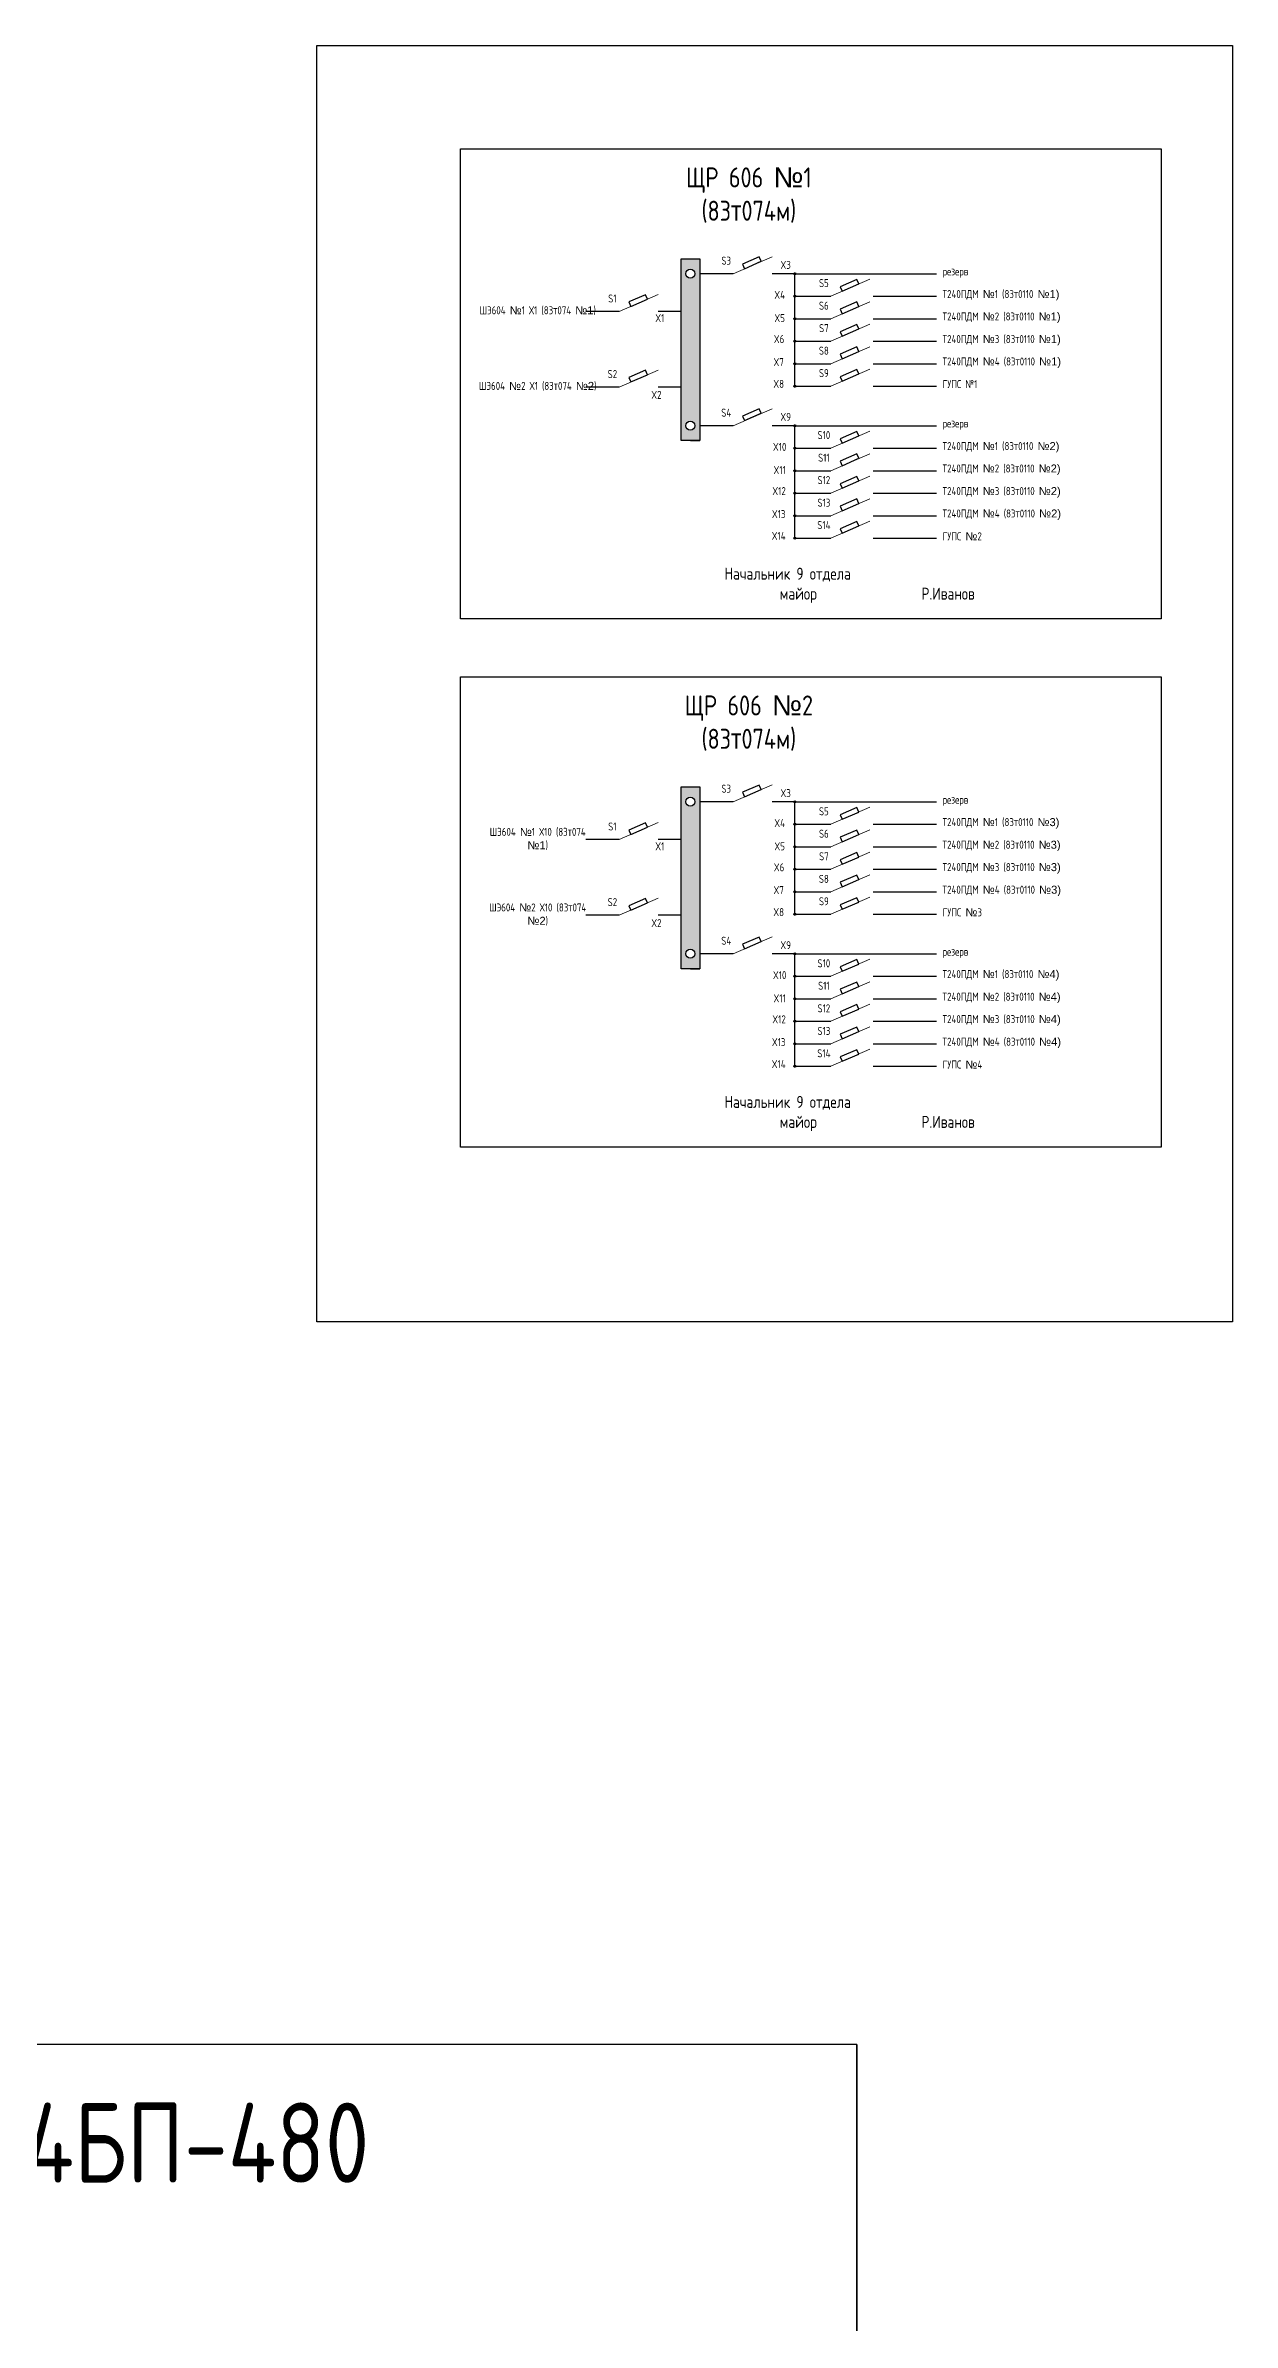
# Model space of a CAD drawing. Header units: millimetres. Extents: x 467 to 777, y 582 to 887.
# Drawn here: x 612.7 to 672, y 770.8 to 884.6 of the extents above; entities that cross this region are included whole.
import ezdxf

# ---------------------------------------------------------------- set-up
doc = ezdxf.new("R2010")
doc.units = ezdxf.units.MM
doc.header["$LTSCALE"] = 0.1
doc.layers.add('Уровень1', color=7, linetype='Continuous', plot=False)

msp = doc.modelspace()

# ---------------------------------------------------------------- hatches: boundary and pattern name
h = msp.add_hatch(color=256)
h.paths.add_polyline_path([(645.4, 873.94), (644.47, 873.94), (644.47, 864.85), (645.4, 864.85)])
h.paths.add_polyline_path([(644.71, 873.19, -1), (645.16, 873.19, -1)], flags=16)
h.paths.add_polyline_path([(645.16, 865.59, -1), (644.71, 865.59, -1)], flags=16)
h = msp.add_hatch(color=256)
h.paths.add_polyline_path([(650.2, 873.19), (650.15, 873.19), (650.15, 873.14, 0.414214)], flags=17)
h.paths.add_polyline_path([(650.1, 873.19, 0.414214), (650.15, 873.14), (650.15, 873.19), (650.2, 873.19, 1)])
h = msp.add_hatch(color=256)
h.paths.add_polyline_path([(650.2, 872.07), (650.15, 872.07), (650.15, 872.02, 0.414214)], flags=17)
h.paths.add_polyline_path([(650.1, 872.07, 0.414214), (650.15, 872.02), (650.15, 872.07), (650.2, 872.07, 1)])
h = msp.add_hatch(color=256)
h.paths.add_polyline_path([(650.2, 870.94), (650.15, 870.94), (650.15, 870.89, 0.414214)], flags=17)
h.paths.add_polyline_path([(650.1, 870.94, 0.414214), (650.15, 870.89), (650.15, 870.94), (650.2, 870.94, 1)])
h = msp.add_hatch(color=256)
h.paths.add_polyline_path([(650.2, 869.82), (650.15, 869.82), (650.15, 869.77, 0.414214)], flags=17)
h.paths.add_polyline_path([(650.1, 869.82, 0.414214), (650.15, 869.77), (650.15, 869.82), (650.2, 869.82, 1)])
h = msp.add_hatch(color=256)
h.paths.add_polyline_path([(650.2, 868.69), (650.15, 868.69), (650.15, 868.64, 0.414214)], flags=17)
h.paths.add_polyline_path([(650.1, 868.69, 0.414214), (650.15, 868.64), (650.15, 868.69), (650.2, 868.69, 1)])
h = msp.add_hatch(color=256)
h.paths.add_polyline_path([(650.2, 867.56), (650.15, 867.56), (650.15, 867.51, 0.414214)], flags=17)
h.paths.add_polyline_path([(650.1, 867.56, 0.414214), (650.15, 867.51), (650.15, 867.56), (650.2, 867.56, 1)])
h = msp.add_hatch(color=256)
h.paths.add_polyline_path([(650.2, 865.59), (650.15, 865.59), (650.15, 865.54, 0.414214)], flags=17)
h.paths.add_polyline_path([(650.1, 865.59, 0.414214), (650.15, 865.54), (650.15, 865.59), (650.2, 865.59, 1)])
h = msp.add_hatch(color=256)
h.paths.add_polyline_path([(650.2, 864.47), (650.15, 864.47), (650.15, 864.42, 0.414214)], flags=17)
h.paths.add_polyline_path([(650.1, 864.47, 0.414214), (650.15, 864.42), (650.15, 864.47), (650.2, 864.47, 1)])
h = msp.add_hatch(color=256)
h.paths.add_polyline_path([(650.2, 863.34), (650.15, 863.34), (650.15, 863.29, 0.414214)], flags=17)
h.paths.add_polyline_path([(650.1, 863.34, 0.414214), (650.15, 863.29), (650.15, 863.34), (650.2, 863.34, 1)])
h = msp.add_hatch(color=256)
h.paths.add_polyline_path([(650.2, 862.22), (650.15, 862.22), (650.15, 862.17, 0.414214)], flags=17)
h.paths.add_polyline_path([(650.1, 862.22, 0.414214), (650.15, 862.17), (650.15, 862.22), (650.2, 862.22, 1)])
h = msp.add_hatch(color=256)
h.paths.add_polyline_path([(650.2, 861.09), (650.15, 861.09), (650.15, 861.04, 0.414214)], flags=17)
h.paths.add_polyline_path([(650.1, 861.09, 0.414214), (650.15, 861.04), (650.15, 861.09), (650.2, 861.09, 1)])
h = msp.add_hatch(color=256)
h.paths.add_polyline_path([(650.2, 859.97), (650.15, 859.97), (650.15, 859.91, 0.414214)], flags=17)
h.paths.add_polyline_path([(650.1, 859.97, 0.414214), (650.15, 859.91), (650.15, 859.97), (650.2, 859.97, 1)])
h = msp.add_hatch(color=256)
h.paths.add_polyline_path([(645.4, 847.53), (644.47, 847.53), (644.47, 838.44), (645.4, 838.44)])
h.paths.add_polyline_path([(644.71, 846.79, -1), (645.16, 846.79, -1)], flags=16)
h.paths.add_polyline_path([(645.16, 839.19, -1), (644.71, 839.19, -1)], flags=16)
h = msp.add_hatch(color=256)
h.paths.add_polyline_path([(650.2, 846.79), (650.15, 846.79), (650.15, 846.74, 0.414214)], flags=17)
h.paths.add_polyline_path([(650.1, 846.79, 0.414214), (650.15, 846.74), (650.15, 846.79), (650.2, 846.79, 1)])
h = msp.add_hatch(color=256)
h.paths.add_polyline_path([(650.2, 845.66), (650.15, 845.66), (650.15, 845.61, 0.414214)], flags=17)
h.paths.add_polyline_path([(650.1, 845.66, 0.414214), (650.15, 845.61), (650.15, 845.66), (650.2, 845.66, 1)])
h = msp.add_hatch(color=256)
h.paths.add_polyline_path([(650.2, 844.53), (650.15, 844.53), (650.15, 844.48, 0.414214)], flags=17)
h.paths.add_polyline_path([(650.1, 844.53, 0.414214), (650.15, 844.48), (650.15, 844.53), (650.2, 844.53, 1)])
h = msp.add_hatch(color=256)
h.paths.add_polyline_path([(650.2, 843.41), (650.15, 843.41), (650.15, 843.36, 0.414214)], flags=17)
h.paths.add_polyline_path([(650.1, 843.41, 0.414214), (650.15, 843.36), (650.15, 843.41), (650.2, 843.41, 1)])
h = msp.add_hatch(color=256)
h.paths.add_polyline_path([(650.2, 842.28), (650.15, 842.28), (650.15, 842.23, 0.414214)], flags=17)
h.paths.add_polyline_path([(650.1, 842.28, 0.414214), (650.15, 842.23), (650.15, 842.28), (650.2, 842.28, 1)])
h = msp.add_hatch(color=256)
h.paths.add_polyline_path([(650.2, 841.16), (650.15, 841.16), (650.15, 841.11, 0.414214)], flags=17)
h.paths.add_polyline_path([(650.1, 841.16, 0.414214), (650.15, 841.11), (650.15, 841.16), (650.2, 841.16, 1)])
h = msp.add_hatch(color=256)
h.paths.add_polyline_path([(650.2, 839.19), (650.15, 839.19), (650.15, 839.14, 0.414214)], flags=17)
h.paths.add_polyline_path([(650.1, 839.19, 0.414214), (650.15, 839.14), (650.15, 839.19), (650.2, 839.19, 1)])
h = msp.add_hatch(color=256)
h.paths.add_polyline_path([(650.2, 838.06), (650.15, 838.06), (650.15, 838.01, 0.414214)], flags=17)
h.paths.add_polyline_path([(650.1, 838.06, 0.414214), (650.15, 838.01), (650.15, 838.06), (650.2, 838.06, 1)])
h = msp.add_hatch(color=256)
h.paths.add_polyline_path([(650.2, 836.94), (650.15, 836.94), (650.15, 836.88, 0.414214)], flags=17)
h.paths.add_polyline_path([(650.1, 836.94, 0.414214), (650.15, 836.88), (650.15, 836.94), (650.2, 836.94, 1)])
h = msp.add_hatch(color=256)
h.paths.add_polyline_path([(650.2, 835.81), (650.15, 835.81), (650.15, 835.76, 0.414214)], flags=17)
h.paths.add_polyline_path([(650.1, 835.81, 0.414214), (650.15, 835.76), (650.15, 835.81), (650.2, 835.81, 1)])
h = msp.add_hatch(color=256)
h.paths.add_polyline_path([(650.2, 834.68), (650.15, 834.68), (650.15, 834.63, 0.414214)], flags=17)
h.paths.add_polyline_path([(650.1, 834.68, 0.414214), (650.15, 834.63), (650.15, 834.68), (650.2, 834.68, 1)])
h = msp.add_hatch(color=256)
h.paths.add_polyline_path([(650.2, 833.56), (650.15, 833.56), (650.15, 833.51, 0.414214)], flags=17)
h.paths.add_polyline_path([(650.1, 833.56, 0.414214), (650.15, 833.51), (650.15, 833.56), (650.2, 833.56, 1)])

# ---------------------------------------------------------------- linework, layer by layer
for p, q in [((647.06, 873.19), (645.4, 873.19)), ((650.15, 873.19), (649.01, 873.19)), ((650.15, 867.56), (650.15, 873.19)), ((650.15, 873.19), (657.23, 873.19)), ((650.15, 872.07), (651.94, 872.07)), ((654.06, 872.07), (657.23, 872.07)), ((641.37, 871.3), (639.71, 871.3)), ((644.47, 871.3), (643.32, 871.3)), ((650.15, 870.94), (651.94, 870.94)), ((654.06, 870.94), (657.23, 870.94)), ((650.15, 869.82), (651.94, 869.82)), ((654.06, 869.82), (657.23, 869.82)), ((650.15, 868.69), (651.94, 868.69)), ((654.06, 868.69), (657.23, 868.69)), ((641.37, 867.52), (639.71, 867.52)), ((644.47, 867.52), (643.32, 867.52)), ((650.15, 867.56), (651.94, 867.56)), ((654.06, 867.56), (657.23, 867.56)), ((647.06, 865.59), (645.4, 865.59)), ((650.15, 865.59), (649.01, 865.59)), ((650.15, 859.97), (650.15, 865.59)), ((650.15, 865.59), (657.23, 865.59)), ((645.4, 864.85), (644.47, 864.85)), ((644.93, 864.85), (645.4, 864.85)), ((650.15, 864.47), (651.94, 864.47)), ((654.06, 864.47), (657.23, 864.47)), ((650.15, 863.34), (651.94, 863.34)), ((654.06, 863.34), (657.23, 863.34)), ((650.15, 862.22), (651.94, 862.22)), ((654.06, 862.22), (657.23, 862.22)), ((650.15, 861.09), (651.94, 861.09)), ((654.06, 861.09), (657.23, 861.09)), ((650.15, 859.97), (651.94, 859.97)), ((654.06, 859.97), (657.23, 859.97)), ((647.06, 846.79), (645.4, 846.79)), ((650.15, 846.79), (649.01, 846.79)), ((650.15, 841.16), (650.15, 846.79)), ((650.15, 846.79), (657.23, 846.79)), ((641.37, 844.9), (639.71, 844.9)), ((644.47, 844.9), (643.32, 844.9)), ((650.15, 845.66), (651.94, 845.66)), ((654.06, 845.66), (657.23, 845.66)), ((650.15, 844.53), (651.94, 844.53)), ((654.06, 844.53), (657.23, 844.53)), ((650.15, 843.41), (651.94, 843.41)), ((654.06, 843.41), (657.23, 843.41)), ((650.15, 842.28), (651.94, 842.28)), ((654.06, 842.28), (657.23, 842.28)), ((641.37, 841.12), (639.71, 841.12)), ((644.47, 841.12), (643.32, 841.12)), ((650.15, 841.16), (651.94, 841.16)), ((654.06, 841.16), (657.23, 841.16)), ((647.06, 839.19), (645.4, 839.19)), ((650.15, 839.19), (649.01, 839.19)), ((650.15, 833.56), (650.15, 839.19)), ((650.15, 839.19), (657.23, 839.19)), ((645.4, 838.44), (644.47, 838.44)), ((644.93, 838.44), (645.4, 838.44)), ((650.15, 838.06), (651.94, 838.06)), ((654.06, 838.06), (657.23, 838.06)), ((650.15, 836.94), (651.94, 836.94)), ((654.06, 836.94), (657.23, 836.94)), ((650.15, 835.81), (651.94, 835.81)), ((654.06, 835.81), (657.23, 835.81)), ((650.15, 834.68), (651.94, 834.68)), ((654.06, 834.68), (657.23, 834.68)), ((650.15, 833.56), (651.94, 833.56)), ((654.06, 833.56), (657.23, 833.56))]:
    msp.add_line(p, q)
at = {"lineweight": 15}
for p, q in [((647.06, 873.19), (649.01, 874.04)), ((641.37, 871.3), (643.32, 872.15)), ((651.94, 872.07), (653.89, 872.92)), ((651.94, 870.94), (653.89, 871.79)), ((651.94, 869.82), (653.89, 870.66)), ((651.94, 868.69), (653.89, 869.54)), ((641.37, 867.52), (643.32, 868.37)), ((651.94, 867.56), (653.89, 868.41)), ((647.06, 865.59), (649.01, 866.44)), ((651.94, 864.47), (653.89, 865.32)), ((651.94, 863.34), (653.89, 864.19)), ((651.94, 862.22), (653.89, 863.07)), ((651.94, 861.09), (653.89, 861.94)), ((651.94, 859.97), (653.89, 860.81)), ((647.06, 846.79), (649.01, 847.63)), ((651.94, 845.66), (653.89, 846.51)), ((641.37, 844.9), (643.32, 845.75)), ((651.94, 844.53), (653.89, 845.38)), ((651.94, 843.41), (653.89, 844.26)), ((651.94, 842.28), (653.89, 843.13)), ((641.37, 841.12), (643.32, 841.97)), ((651.94, 841.16), (653.89, 842.01)), ((647.06, 839.19), (649.01, 840.04)), ((651.94, 838.06), (653.89, 838.91)), ((651.94, 836.94), (653.89, 837.78)), ((651.94, 835.81), (653.89, 836.66)), ((651.94, 834.68), (653.89, 835.53)), ((651.94, 833.56), (653.89, 834.41))]:
    msp.add_line(p, q, dxfattribs=at)
for points in [[(626.26, 884.6), (672.02, 884.6), (672.02, 820.78), (626.26, 820.78)], [(633.44, 879.44), (668.45, 879.44), (668.45, 855.93), (633.44, 855.93)], [(644.47, 873.94), (645.4, 873.94), (645.4, 864.85), (644.47, 864.85)], [(647.64, 873.44), (648.46, 873.81), (648.37, 874.03), (647.54, 873.67)], [(641.95, 871.55), (642.78, 871.92), (642.68, 872.14), (641.85, 871.78)], [(652.52, 872.32), (653.35, 872.68), (653.25, 872.9), (652.42, 872.54)], [(652.52, 871.19), (653.35, 871.55), (653.25, 871.78), (652.42, 871.42)], [(652.52, 870.07), (653.35, 870.43), (653.25, 870.65), (652.42, 870.29)], [(652.52, 868.94), (653.35, 869.3), (653.25, 869.53), (652.42, 869.17)], [(641.95, 867.78), (642.78, 868.14), (642.68, 868.36), (641.85, 868)], [(652.52, 867.82), (653.35, 868.18), (653.25, 868.4), (652.42, 868.04)], [(647.64, 865.85), (648.46, 866.21), (648.37, 866.43), (647.54, 866.07)], [(652.52, 864.72), (653.35, 865.08), (653.25, 865.3), (652.42, 864.94)], [(652.52, 863.59), (653.35, 863.96), (653.25, 864.18), (652.42, 863.82)], [(652.52, 862.47), (653.35, 862.83), (653.25, 863.05), (652.42, 862.69)], [(652.52, 861.34), (653.35, 861.7), (653.25, 861.93), (652.42, 861.57)], [(652.52, 860.22), (653.35, 860.58), (653.25, 860.8), (652.42, 860.44)], [(633.44, 853.03), (668.45, 853.03), (668.45, 829.52), (633.44, 829.52)], [(644.47, 847.53), (645.4, 847.53), (645.4, 838.44), (644.47, 838.44)], [(647.64, 847.04), (648.46, 847.4), (648.37, 847.62), (647.54, 847.26)], [(652.52, 845.91), (653.35, 846.27), (653.25, 846.5), (652.42, 846.14)], [(641.95, 845.15), (642.78, 845.51), (642.68, 845.73), (641.85, 845.37)], [(652.52, 844.79), (653.35, 845.15), (653.25, 845.37), (652.42, 845.01)], [(652.52, 843.66), (653.35, 844.02), (653.25, 844.25), (652.42, 843.88)], [(652.52, 842.54), (653.35, 842.9), (653.25, 843.12), (652.42, 842.76)], [(641.95, 841.37), (642.78, 841.73), (642.68, 841.95), (641.85, 841.59)], [(652.52, 841.41), (653.35, 841.77), (653.25, 841.99), (652.42, 841.63)], [(647.64, 839.44), (648.46, 839.8), (648.37, 840.02), (647.54, 839.66)], [(652.52, 838.31), (653.35, 838.67), (653.25, 838.9), (652.42, 838.54)], [(652.52, 837.19), (653.35, 837.55), (653.25, 837.77), (652.42, 837.41)], [(652.52, 836.06), (653.35, 836.42), (653.25, 836.65), (652.42, 836.28)], [(652.52, 834.94), (653.35, 835.3), (653.25, 835.52), (652.42, 835.16)], [(652.52, 833.81), (653.35, 834.17), (653.25, 834.39), (652.42, 834.03)]]:
    msp.add_lwpolyline(points, close=True)
for centre, radius in [((644.93, 873.19), 0.226), ((650.15, 873.19), 0.0503), ((650.15, 872.07), 0.0503), ((650.15, 870.94), 0.0503), ((650.15, 869.82), 0.0503), ((650.15, 868.69), 0.0503), ((650.15, 867.56), 0.0503), ((644.93, 865.59), 0.226), ((650.15, 865.59), 0.0503), ((650.15, 864.47), 0.0503), ((650.15, 863.34), 0.0503), ((650.15, 862.22), 0.0503), ((650.15, 861.09), 0.0503), ((650.15, 859.97), 0.0503), ((644.93, 846.79), 0.226), ((650.15, 846.79), 0.0503), ((650.15, 845.66), 0.0503), ((650.15, 844.53), 0.0503), ((650.15, 843.41), 0.0503), ((650.15, 842.28), 0.0503), ((650.15, 841.16), 0.0503), ((644.93, 839.19), 0.226), ((650.15, 839.19), 0.0503), ((650.15, 838.06), 0.0503), ((650.15, 836.94), 0.0503), ((650.15, 835.81), 0.0503), ((650.15, 834.68), 0.0503), ((650.15, 833.56), 0.0503)]:
    msp.add_circle(centre, radius)
at = {"layer": 'Уровень1'}
msp.add_line((653.25, 784.66), (653.25, 581.59), dxfattribs=at)
msp.add_lwpolyline([(467.33, 581.59), (653.25, 581.59), (653.25, 784.66), (467.33, 784.66)], close=True, dxfattribs=at)

# ---------------------------------------------------------------- texts
for s, insert, char_height, width, attachment_point in [('{\\fGOST|b0|i0|c204|p34;ЩР 606 \\fArial|b0|i0|c204|p34;№\\fGOST|b0|i0|c204|p34;1 (83\\fArial Narrow|b0|i0|c204|p34;т\\fGOST|b0|i0|c204|p34;074м)}', (647.85, 877.12), 1, 9.6853, 5), ('{\\fGOST|b0|i0|c0|p34;S\\fGOST|b0|i0|c204|p34;3}', (646.72, 873.84), 0.4, 8.1445, 5), ('{\\fGOST|b0|i0|c0|p34;X3}', (649.69, 873.63), 0.4, 8.1445, 5), ('{\\fGOST|b0|i0|c204|p34;резерв}', (657.53, 873.5), 0.4, 8.1445, 1), ('{\\fGOST|b0|i0|c0|p34;S\\fGOST|b0|i0|c204|p34;1}', (641.03, 871.95), 0.4, 8.1445, 5), ('{\\fGOST|b0|i0|c0|p34;X4}', (649.39, 872.13), 0.4, 8.1445, 5), ('{\\fGOST|b0|i0|c0|p34;S5}', (651.6, 872.72), 0.4, 8.1445, 5), ('{\\fGOST|b0|i0|c204|p34;Т240ПДМ \\fArial|b0|i0|c204|p34;№\\fGOST|b0|i0|c204|p34;1\\fGOST|b0|i0|c0|p34; (\\fGOST|b0|i0|c204|p34;83\\fArial Narrow|b0|i0|c204|p34;т\\fGOST|b0|i0|c204|p34;0110 \\fArial|b0|i0|c204|p34;№1)}', (657.53, 872.37), 0.4, 9.0248, 1), ('{\\fGOST|b0|i0|c204|p34;ШЭ604 \\fArial|b0|i0|c204|p34;№\\fGOST|b0|i0|c204|p34;1 Х1\\fGOST|b0|i0|c0|p34; (\\fGOST|b0|i0|c204|p34;83\\fArial Narrow|b0|i0|c204|p34;т\\fGOST|b0|i0|c204|p34;074 \\fArial|b0|i0|c204|p34;№1\\fGOST|b0|i0|c0|p34;)}', (637.3, 871.34), 0.4, 5.5869, 5), ('{\\fGOST|b0|i0|c0|p34;X1}', (643.4, 870.97), 0.4, 8.1445, 5), ('{\\fGOST|b0|i0|c0|p34;X5}', (649.39, 870.97), 0.4, 8.1445, 5), ('{\\fGOST|b0|i0|c0|p34;S6}', (651.6, 871.59), 0.4, 8.1445, 5), ('{\\fGOST|b0|i0|c204|p34;Т240ПДМ \\fArial|b0|i0|c204|p34;№\\fGOST|b0|i0|c204|p34;2\\fGOST|b0|i0|c0|p34; (\\fGOST|b0|i0|c204|p34;83\\fArial Narrow|b0|i0|c204|p34;т\\fGOST|b0|i0|c204|p34;0110 \\fArial|b0|i0|c204|p34;№1)}', (657.53, 871.25), 0.4, 9.0167, 1), ('{\\fGOST|b0|i0|c0|p34;X6}', (649.36, 869.92), 0.4, 8.1445, 5), ('{\\fGOST|b0|i0|c0|p34;S7}', (651.6, 870.47), 0.4, 8.1445, 5), ('{\\fGOST|b0|i0|c204|p34;Т240ПДМ \\fArial|b0|i0|c204|p34;№\\fGOST|b0|i0|c204|p34;3\\fGOST|b0|i0|c0|p34; (\\fGOST|b0|i0|c204|p34;83\\fArial Narrow|b0|i0|c204|p34;т\\fGOST|b0|i0|c204|p34;0110 \\fArial|b0|i0|c204|p34;№1)}', (657.53, 870.12), 0.4, 9.1488, 1), ('{\\fGOST|b0|i0|c0|p34;X7}', (649.34, 868.77), 0.4, 8.1445, 5), ('{\\fGOST|b0|i0|c0|p34;S8}', (651.6, 869.34), 0.4, 8.1445, 5), ('{\\fGOST|b0|i0|c204|p34;Т240ПДМ \\fArial|b0|i0|c204|p34;№\\fGOST|b0|i0|c204|p34;4\\fGOST|b0|i0|c0|p34; (\\fGOST|b0|i0|c204|p34;83\\fArial Narrow|b0|i0|c204|p34;т\\fGOST|b0|i0|c204|p34;0110 \\fArial|b0|i0|c204|p34;№1)}', (657.53, 869), 0.4, 8.9638, 1), ('{\\fGOST|b0|i0|c204|p34;ШЭ604 \\fArial|b0|i0|c204|p34;№\\fGOST|b0|i0|c0|p34;2\\fGOST|b0|i0|c204|p34; Х1\\fGOST|b0|i0|c0|p34; (\\fGOST|b0|i0|c204|p34;83\\fArial Narrow|b0|i0|c204|p34;т\\fGOST|b0|i0|c204|p34;074 \\fArial|b0|i0|c204|p34;№\\fArial|b0|i0|c0|p34;2\\fGOST|b0|i0|c0|p34;)}', (637.3, 867.56), 0.4, 5.5869, 5), ('{\\fGOST|b0|i0|c0|p34;S\\fGOST|b0|i0|c204|p34;2}', (641.03, 868.17), 0.4, 8.1445, 5), ('{\\fGOST|b0|i0|c0|p34;X8}', (649.34, 867.68), 0.4, 8.1445, 5), ('{\\fGOST|b0|i0|c0|p34;S\\fGOST|b0|i0|c204|p34;9}', (651.6, 868.22), 0.4, 8.1445, 5), ('{\\fGOST|b0|i0|c204|p34;ГУПС №1}', (657.53, 867.87), 0.4, 8.1445, 1), ('{\\fGOST|b0|i0|c0|p34;X2}', (643.23, 867.13), 0.4, 8.1445, 5), ('{\\fGOST|b0|i0|c0|p34;S\\fGOST|b0|i0|c204|p34;4}', (646.72, 866.24), 0.4, 8.1445, 5), ('{\\fGOST|b0|i0|c0|p34;X9}', (649.69, 866.03), 0.4, 8.1445, 5), ('{\\fGOST|b0|i0|c0|p34;S\\fGOST|b0|i0|c204|p34;10}', (651.6, 865.12), 0.4, 8.1445, 5), ('{\\fGOST|b0|i0|c204|p34;резерв}', (657.53, 865.9), 0.4, 8.1445, 1), ('{\\fGOST|b0|i0|c0|p34;X10}', (649.39, 864.53), 0.4, 8.1445, 5), ('{\\fGOST|b0|i0|c0|p34;S\\fGOST|b0|i0|c204|p34;11}', (651.6, 863.99), 0.4, 8.1445, 5), ('{\\fGOST|b0|i0|c204|p34;Т240ПДМ \\fArial|b0|i0|c204|p34;№\\fGOST|b0|i0|c204|p34;1\\fGOST|b0|i0|c0|p34; (\\fGOST|b0|i0|c204|p34;83\\fArial Narrow|b0|i0|c204|p34;т\\fGOST|b0|i0|c204|p34;0110 \\fArial|b0|i0|c204|p34;№\\fArial|b0|i0|c0|p34;2\\fArial|b0|i0|c204|p34;)}', (657.53, 864.77), 0.4, 9.0248, 1), ('{\\fGOST|b0|i0|c0|p34;X11}', (649.39, 863.37), 0.4, 8.1445, 5), ('{\\fGOST|b0|i0|c0|p34;S\\fGOST|b0|i0|c204|p34;12}', (651.6, 862.87), 0.4, 8.1445, 5), ('{\\fGOST|b0|i0|c204|p34;Т240ПДМ \\fArial|b0|i0|c204|p34;№\\fGOST|b0|i0|c204|p34;2\\fGOST|b0|i0|c0|p34; (\\fGOST|b0|i0|c204|p34;83\\fArial Narrow|b0|i0|c204|p34;т\\fGOST|b0|i0|c204|p34;0110 \\fArial|b0|i0|c204|p34;№\\fArial|b0|i0|c0|p34;2\\fArial|b0|i0|c204|p34;)}', (657.53, 863.65), 0.4, 9.0167, 1), ('{\\fGOST|b0|i0|c0|p34;X12}', (649.36, 862.32), 0.4, 8.1445, 5), ('{\\fGOST|b0|i0|c0|p34;S\\fGOST|b0|i0|c204|p34;13}', (651.6, 861.74), 0.4, 8.1445, 5), ('{\\fGOST|b0|i0|c204|p34;Т240ПДМ \\fArial|b0|i0|c204|p34;№\\fGOST|b0|i0|c204|p34;3\\fGOST|b0|i0|c0|p34; (\\fGOST|b0|i0|c204|p34;83\\fArial Narrow|b0|i0|c204|p34;т\\fGOST|b0|i0|c204|p34;0110 \\fArial|b0|i0|c204|p34;№\\fArial|b0|i0|c0|p34;2\\fArial|b0|i0|c204|p34;)}', (657.53, 862.52), 0.4, 9.1488, 1), ('{\\fGOST|b0|i0|c0|p34;X13}', (649.34, 861.17), 0.4, 8.1445, 5), ('{\\fGOST|b0|i0|c0|p34;S\\fGOST|b0|i0|c204|p34;14}', (651.6, 860.62), 0.4, 8.1445, 5), ('{\\fGOST|b0|i0|c204|p34;Т240ПДМ \\fArial|b0|i0|c204|p34;№\\fGOST|b0|i0|c204|p34;4\\fGOST|b0|i0|c0|p34; (\\fGOST|b0|i0|c204|p34;83\\fArial Narrow|b0|i0|c204|p34;т\\fGOST|b0|i0|c204|p34;0110 \\fArial|b0|i0|c204|p34;№\\fArial|b0|i0|c0|p34;2\\fArial|b0|i0|c204|p34;)}', (657.53, 861.4), 0.4, 8.9638, 1), ('{\\fGOST|b0|i0|c0|p34;X14}', (649.34, 860.08), 0.4, 8.1445, 5), ('{\\fGOST|b0|i0|c204|p34;ГУПС \\fArial|b0|i0|c204|p34;№\\fGOST|b0|i0|c0|p34;2}', (657.53, 860.26), 0.4, 8.1445, 1), ('{\\fGOST|b0|i0|c204|p34;Начальник 9 отдела\\P         майор                 Р.Иванов}', (646.63, 857.61), 0.6, 24.8215, 4), ('{\\fGOST|b0|i0|c204|p34;ЩР 606 \\fArial|b0|i0|c204|p34;№\\fGOST|b0|i0|c0|p34;2\\fGOST|b0|i0|c204|p34; (83\\fArial Narrow|b0|i0|c204|p34;т\\fGOST|b0|i0|c204|p34;074м)}', (647.85, 850.72), 1, 9.6853, 5), ('{\\fGOST|b0|i0|c0|p34;S\\fGOST|b0|i0|c204|p34;3}', (646.72, 847.44), 0.4, 8.1445, 5), ('{\\fGOST|b0|i0|c0|p34;X3}', (649.69, 847.22), 0.4, 8.1445, 5), ('{\\fGOST|b0|i0|c204|p34;резерв}', (657.53, 847.09), 0.4, 8.1445, 1), ('{\\fGOST|b0|i0|c0|p34;X4}', (649.39, 845.72), 0.4, 8.1445, 5), ('{\\fGOST|b0|i0|c0|p34;S5}', (651.6, 846.31), 0.4, 8.1445, 5), ('{\\fGOST|b0|i0|c204|p34;Т240ПДМ \\fArial|b0|i0|c204|p34;№\\fGOST|b0|i0|c204|p34;1\\fGOST|b0|i0|c0|p34; (\\fGOST|b0|i0|c204|p34;83\\fArial Narrow|b0|i0|c204|p34;т\\fGOST|b0|i0|c204|p34;0110 \\fArial|b0|i0|c204|p34;№\\fArial|b0|i0|c0|p34;3\\fArial|b0|i0|c204|p34;)}', (657.53, 845.97), 0.4, 9.0248, 1), ('{\\fGOST|b0|i0|c204|p34;ШЭ604 \\fArial|b0|i0|c204|p34;№\\fGOST|b0|i0|c204|p34;1 Х1\\fGOST|b0|i0|c0|p34;0 (\\fGOST|b0|i0|c204|p34;83\\fArial Narrow|b0|i0|c204|p34;т\\fGOST|b0|i0|c204|p34;074 \\fArial|b0|i0|c204|p34;№1\\fGOST|b0|i0|c0|p34;)}', (637.3, 844.93), 0.4, 5.5869, 5), ('{\\fGOST|b0|i0|c0|p34;S\\fGOST|b0|i0|c204|p34;1}', (641.03, 845.55), 0.4, 8.1445, 5), ('{\\fGOST|b0|i0|c0|p34;X1}', (643.4, 844.56), 0.4, 8.1445, 5), ('{\\fGOST|b0|i0|c0|p34;X5}', (649.39, 844.56), 0.4, 8.1445, 5), ('{\\fGOST|b0|i0|c0|p34;S6}', (651.6, 845.19), 0.4, 8.1445, 5), ('{\\fGOST|b0|i0|c204|p34;Т240ПДМ \\fArial|b0|i0|c204|p34;№\\fGOST|b0|i0|c204|p34;2\\fGOST|b0|i0|c0|p34; (\\fGOST|b0|i0|c204|p34;83\\fArial Narrow|b0|i0|c204|p34;т\\fGOST|b0|i0|c204|p34;0110 \\fArial|b0|i0|c204|p34;№\\fArial|b0|i0|c0|p34;3\\fArial|b0|i0|c204|p34;)}', (657.53, 844.84), 0.4, 9.0167, 1), ('{\\fGOST|b0|i0|c0|p34;X6}', (649.36, 843.51), 0.4, 8.1445, 5), ('{\\fGOST|b0|i0|c0|p34;S7}', (651.6, 844.06), 0.4, 8.1445, 5), ('{\\fGOST|b0|i0|c204|p34;Т240ПДМ \\fArial|b0|i0|c204|p34;№\\fGOST|b0|i0|c204|p34;3\\fGOST|b0|i0|c0|p34; (\\fGOST|b0|i0|c204|p34;83\\fArial Narrow|b0|i0|c204|p34;т\\fGOST|b0|i0|c204|p34;0110 \\fArial|b0|i0|c204|p34;№\\fArial|b0|i0|c0|p34;3\\fArial|b0|i0|c204|p34;)}', (657.53, 843.72), 0.4, 9.1488, 1), ('{\\fGOST|b0|i0|c0|p34;X7}', (649.34, 842.37), 0.4, 8.1445, 5), ('{\\fGOST|b0|i0|c0|p34;S8}', (651.6, 842.93), 0.4, 8.1445, 5), ('{\\fGOST|b0|i0|c204|p34;Т240ПДМ \\fArial|b0|i0|c204|p34;№\\fGOST|b0|i0|c204|p34;4\\fGOST|b0|i0|c0|p34; (\\fGOST|b0|i0|c204|p34;83\\fArial Narrow|b0|i0|c204|p34;т\\fGOST|b0|i0|c204|p34;0110 \\fArial|b0|i0|c204|p34;№\\fArial|b0|i0|c0|p34;3\\fArial|b0|i0|c204|p34;)}', (657.53, 842.59), 0.4, 8.9638, 1), ('{\\fGOST|b0|i0|c204|p34;ШЭ604 \\fArial|b0|i0|c204|p34;№\\fGOST|b0|i0|c0|p34;2\\fGOST|b0|i0|c204|p34; Х1\\fGOST|b0|i0|c0|p34;0 (\\fGOST|b0|i0|c204|p34;83\\fArial Narrow|b0|i0|c204|p34;т\\fGOST|b0|i0|c204|p34;074 \\fArial|b0|i0|c204|p34;№\\fArial|b0|i0|c0|p34;2\\fGOST|b0|i0|c0|p34;)}', (637.3, 841.15), 0.4, 5.5869, 5), ('{\\fGOST|b0|i0|c0|p34;S\\fGOST|b0|i0|c204|p34;2}', (641.03, 841.77), 0.4, 8.1445, 5), ('{\\fGOST|b0|i0|c0|p34;X8}', (649.34, 841.27), 0.4, 8.1445, 5), ('{\\fGOST|b0|i0|c0|p34;S\\fGOST|b0|i0|c204|p34;9}', (651.6, 841.81), 0.4, 8.1445, 5), ('{\\fGOST|b0|i0|c204|p34;ГУПС \\fArial|b0|i0|c204|p34;№\\fGOST|b0|i0|c0|p34;3}', (657.53, 841.46), 0.4, 8.1445, 1), ('{\\fGOST|b0|i0|c0|p34;X2}', (643.23, 840.72), 0.4, 8.1445, 5), ('{\\fGOST|b0|i0|c0|p34;S\\fGOST|b0|i0|c204|p34;4}', (646.72, 839.84), 0.4, 8.1445, 5), ('{\\fGOST|b0|i0|c0|p34;X9}', (649.69, 839.62), 0.4, 8.1445, 5), ('{\\fGOST|b0|i0|c204|p34;резерв}', (657.53, 839.49), 0.4, 8.1445, 1), ('{\\fGOST|b0|i0|c0|p34;X10}', (649.39, 838.12), 0.4, 8.1445, 5), ('{\\fGOST|b0|i0|c0|p34;S\\fGOST|b0|i0|c204|p34;10}', (651.6, 838.71), 0.4, 8.1445, 5), ('{\\fGOST|b0|i0|c204|p34;Т240ПДМ \\fArial|b0|i0|c204|p34;№\\fGOST|b0|i0|c204|p34;1\\fGOST|b0|i0|c0|p34; (\\fGOST|b0|i0|c204|p34;83\\fArial Narrow|b0|i0|c204|p34;т\\fGOST|b0|i0|c204|p34;0110 \\fArial|b0|i0|c204|p34;№\\fArial|b0|i0|c0|p34;4\\fArial|b0|i0|c204|p34;)}', (657.53, 838.37), 0.4, 9.0248, 1), ('{\\fGOST|b0|i0|c0|p34;X11}', (649.39, 836.96), 0.4, 8.1445, 5), ('{\\fGOST|b0|i0|c0|p34;S\\fGOST|b0|i0|c204|p34;11}', (651.6, 837.59), 0.4, 8.1445, 5), ('{\\fGOST|b0|i0|c204|p34;Т240ПДМ \\fArial|b0|i0|c204|p34;№\\fGOST|b0|i0|c204|p34;2\\fGOST|b0|i0|c0|p34; (\\fGOST|b0|i0|c204|p34;83\\fArial Narrow|b0|i0|c204|p34;т\\fGOST|b0|i0|c204|p34;0110 \\fArial|b0|i0|c204|p34;№\\fArial|b0|i0|c0|p34;4\\fArial|b0|i0|c204|p34;)}', (657.53, 837.24), 0.4, 9.0167, 1), ('{\\fGOST|b0|i0|c0|p34;X12}', (649.36, 835.91), 0.4, 8.1445, 5), ('{\\fGOST|b0|i0|c0|p34;S\\fGOST|b0|i0|c204|p34;12}', (651.6, 836.46), 0.4, 8.1445, 5), ('{\\fGOST|b0|i0|c204|p34;Т240ПДМ \\fArial|b0|i0|c204|p34;№\\fGOST|b0|i0|c204|p34;3\\fGOST|b0|i0|c0|p34; (\\fGOST|b0|i0|c204|p34;83\\fArial Narrow|b0|i0|c204|p34;т\\fGOST|b0|i0|c204|p34;0110 \\fArial|b0|i0|c204|p34;№\\fArial|b0|i0|c0|p34;4\\fArial|b0|i0|c204|p34;)}', (657.53, 836.12), 0.4, 9.1488, 1), ('{\\fGOST|b0|i0|c0|p34;X13}', (649.34, 834.77), 0.4, 8.1445, 5), ('{\\fGOST|b0|i0|c0|p34;S\\fGOST|b0|i0|c204|p34;13}', (651.6, 835.33), 0.4, 8.1445, 5), ('{\\fGOST|b0|i0|c204|p34;Т240ПДМ \\fArial|b0|i0|c204|p34;№\\fGOST|b0|i0|c204|p34;4\\fGOST|b0|i0|c0|p34; (\\fGOST|b0|i0|c204|p34;83\\fArial Narrow|b0|i0|c204|p34;т\\fGOST|b0|i0|c204|p34;0110 \\fArial|b0|i0|c204|p34;№\\fArial|b0|i0|c0|p34;4\\fArial|b0|i0|c204|p34;)}', (657.53, 834.99), 0.4, 8.9638, 1), ('{\\fGOST|b0|i0|c0|p34;X14}', (649.34, 833.67), 0.4, 8.1445, 5), ('{\\fGOST|b0|i0|c0|p34;S\\fGOST|b0|i0|c204|p34;14}', (651.6, 834.21), 0.4, 8.1445, 5), ('{\\fGOST|b0|i0|c204|p34;ГУПС \\fArial|b0|i0|c204|p34;№\\fGOST|b0|i0|c0|p34;4}', (657.53, 833.85), 0.4, 8.1445, 1), ('{\\fGOST|b0|i0|c204|p34;Начальник 9 отдела\\P         майор                 Р.Иванов}', (646.63, 831.2), 0.6, 24.8215, 4), ('{\\fGOST|b0|i0|c204|p34;Схема электроснабжения боевых постов 3БП-480 и 4БП-480}', (567.46, 779.2), 4, 192.7565, 5)]:
    msp.add_mtext(s, dxfattribs=dict(insert=insert, char_height=char_height, width=width, attachment_point=attachment_point))

doc.saveas('drawing.dxf')
